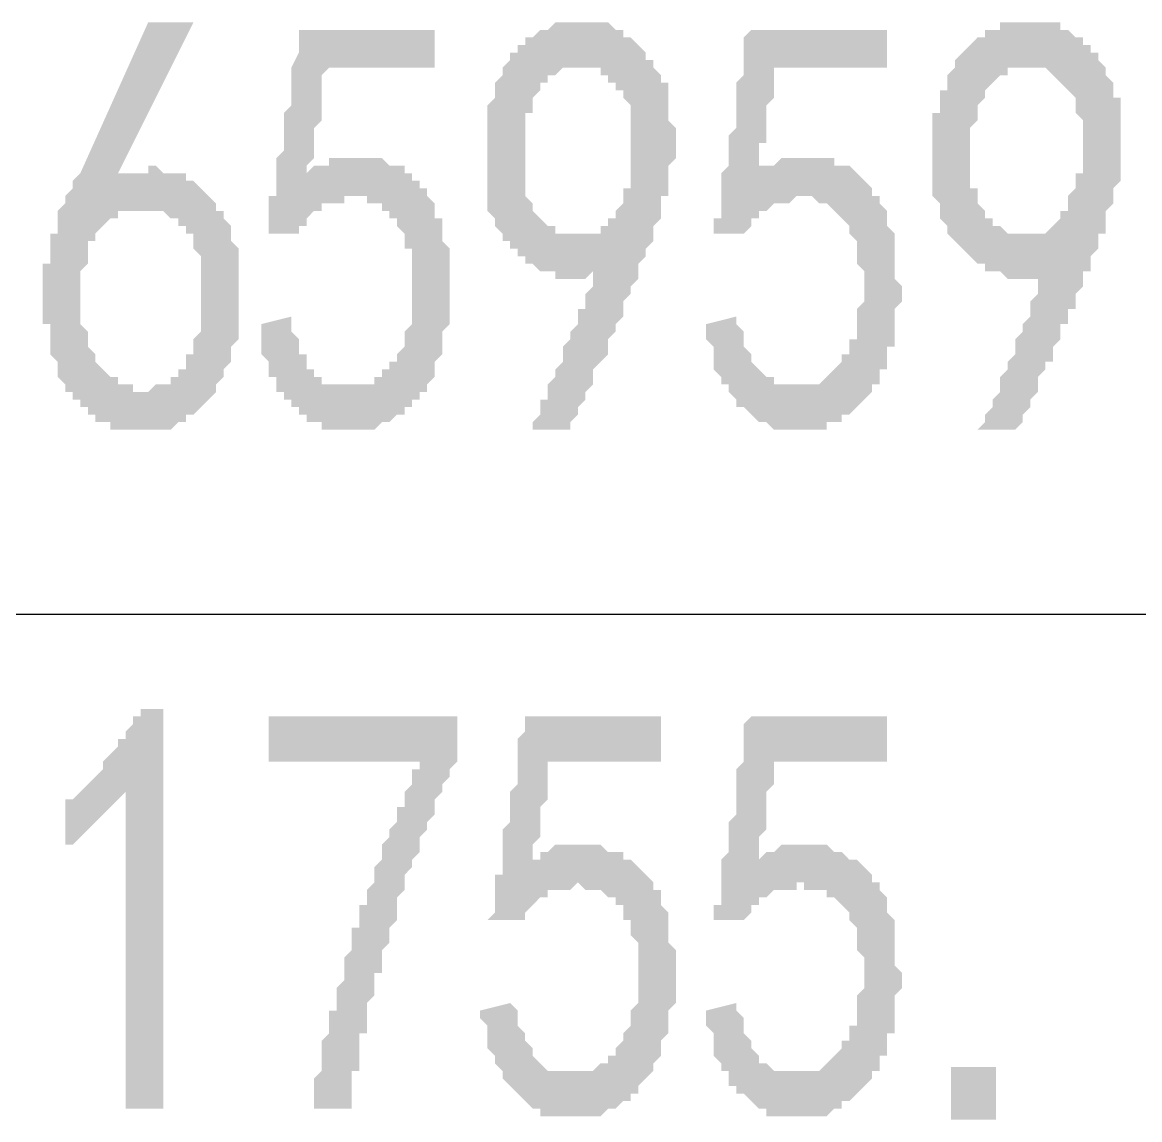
# Model space of a CAD drawing. Header units: millimetres. Extents: x 6156 to 7119, y 3162 to 3647.
# Drawn here: x 6901.61 to 6911.02, y 3494.99 to 3504.23 of the extents above; entities that cross this region are included whole.
import ezdxf

# ---------------------------------------------------------------- set-up
doc = ezdxf.new("R2010")
doc.units = ezdxf.units.MM
doc.layers.add('图层1', color=7, linetype='Continuous')

msp = doc.modelspace()

# ---------------------------------------------------------------- hatches: boundary and pattern name
at = {"layer": '图层1', "transparency": 33554559}
h = msp.add_hatch(color=256, dxfattribs=at)
h.paths.add_polyline_path([(6901.7792, 3502.0033), (6901.7792, 3502.0668), (6901.7792, 3502.1303), (6901.7792, 3502.1938), (6901.8427, 3502.1938), (6901.8427, 3502.2573), (6901.8427, 3502.3208), (6901.8427, 3502.3843), (6901.8427, 3502.3843), (6901.8427, 3502.4478), (6901.9062, 3502.4478), (6901.9062, 3502.5113), (6901.9062, 3502.5748), (6901.9062, 3502.5748), (6901.9062, 3502.6383), (6901.9696, 3502.7018), (6901.9696, 3502.7018), (6901.9696, 3502.7653), (6902.0331, 3502.8288), (6902.0331, 3502.8922), (6902.0331, 3502.8922), (6902.0966, 3502.9557), (6902.0966, 3502.9557), (6902.6681, 3504.2257), (6903.0491, 3504.2257), (6902.4141, 3502.9557), (6902.4141, 3502.9557), (6902.4776, 3502.9557), (6902.5411, 3502.9557), (6902.5411, 3502.9557), (6902.6046, 3502.9557), (6902.6681, 3502.9557), (6902.6681, 3503.0192), (6902.7316, 3503.0192), (6902.7316, 3503.0192), (6902.7951, 3502.9557), (6902.8586, 3502.9557), (6902.8586, 3502.9557), (6902.9221, 3502.9557), (6902.9221, 3502.9557), (6902.9856, 3502.9557), (6902.9856, 3502.8922), (6902.9856, 3502.8922), (6903.0491, 3502.8922), (6903.0491, 3502.8922), (6903.1126, 3502.8288), (6903.1126, 3502.8288), (6903.1761, 3502.7653), (6903.1761, 3502.7653), (6903.2396, 3502.7018), (6903.2396, 3502.6383), (6903.3031, 3502.6383), (6903.3031, 3502.5748), (6903.3031, 3502.5748), (6903.3666, 3502.5113), (6903.3666, 3502.5113), (6903.3666, 3502.4478), (6903.3666, 3502.3843), (6903.3666, 3502.3843), (6903.4301, 3502.3208), (6903.4301, 3502.2573), (6903.4301, 3502.1938), (6903.4301, 3502.1938), (6903.4301, 3502.1303), (6903.4301, 3502.0668), (6903.4301, 3502.0033), (6903.4301, 3502.0033), (6903.4301, 3501.9398), (6903.4301, 3501.8763), (6903.4301, 3501.8763), (6903.4301, 3501.8128), (6903.4301, 3501.7493), (6903.4301, 3501.6858), (6903.4301, 3501.6858), (6903.4301, 3501.6223), (6903.4301, 3501.5588), (6903.3666, 3501.4953), (6903.3666, 3501.4953), (6903.3666, 3501.4318), (6903.3666, 3501.3683), (6903.3666, 3501.3683), (6903.3031, 3501.3048), (6903.3031, 3501.2414), (6903.3031, 3501.2414), (6903.2396, 3501.1779), (6903.2396, 3501.1144), (6903.2396, 3501.1144), (6903.1761, 3501.0509), (6903.1761, 3501.0509), (6903.1761, 3501.0509), (6903.1126, 3500.9874), (6903.1126, 3500.9874), (6903.0491, 3500.9239), (6903.0491, 3500.9239), (6902.9856, 3500.9239), (6902.9856, 3500.8604), (6902.9221, 3500.8604), (6902.9221, 3500.8604), (6902.8586, 3500.7969), (6902.8586, 3500.7969), (6902.7951, 3500.7969), (6902.7316, 3500.7969), (6902.7316, 3500.7969), (6902.6681, 3500.7969), (6902.6046, 3500.7969), (6902.6046, 3500.7969), (6902.5411, 3500.7969), (6902.5411, 3500.7969), (6902.4776, 3500.7969), (6902.4141, 3500.7969), (6902.4141, 3500.7969), (6902.3506, 3500.7969), (6902.3506, 3500.8604), (6902.2871, 3500.8604), (6902.2871, 3500.8604), (6902.2236, 3500.8604), (6902.2236, 3500.9239), (6902.1601, 3500.9239), (6902.1601, 3500.9239), (6902.1601, 3500.9874), (6902.0966, 3500.9874), (6902.0966, 3501.0509), (6902.0331, 3501.0509), (6902.0331, 3501.1144), (6901.9696, 3501.1144), (6901.9696, 3501.1779), (6901.9696, 3501.1779), (6901.9062, 3501.2414), (6901.9062, 3501.3048), (6901.9062, 3501.3048), (6901.9062, 3501.3683), (6901.8427, 3501.4318), (6901.8427, 3501.4953), (6901.8427, 3501.4953), (6901.8427, 3501.5588), (6901.8427, 3501.6223), (6901.8427, 3501.6858), (6901.7792, 3501.6858), (6901.7792, 3501.7493), (6901.7792, 3501.8128), (6901.7792, 3501.8763), (6901.7792, 3501.8763), (6901.7792, 3501.9398), (6901.7792, 3502.0033), (6901.7792, 3502.0033)], flags=0)
h.paths.add_polyline_path([(6902.2236, 3501.3683), (6902.2871, 3501.3048), (6902.2871, 3501.3048), (6902.3506, 3501.2414), (6902.3506, 3501.2414), (6902.4141, 3501.2414), (6902.4141, 3501.1779), (6902.4776, 3501.1779), (6902.4776, 3501.1779), (6902.5411, 3501.1779), (6902.5411, 3501.1144), (6902.6046, 3501.1144), (6902.6681, 3501.1144), (6902.6681, 3501.1144), (6902.7316, 3501.1779), (6902.7316, 3501.1779), (6902.7951, 3501.1779), (6902.7951, 3501.1779), (6902.8586, 3501.1779), (6902.8586, 3501.2414), (6902.9221, 3501.2414), (6902.9221, 3501.3048), (6902.9856, 3501.3048), (6902.9856, 3501.3683), (6902.9856, 3501.3683), (6902.9856, 3501.4318), (6903.0491, 3501.4318), (6903.0491, 3501.4953), (6903.0491, 3501.4953), (6903.0491, 3501.5588), (6903.1126, 3501.6223), (6903.1126, 3501.6858), (6903.1126, 3501.6858), (6903.1126, 3501.7493), (6903.1126, 3501.8128), (6903.1126, 3501.8763), (6903.1126, 3501.9398), (6903.1126, 3501.9398), (6903.1126, 3502.0033), (6903.1126, 3502.0668), (6903.1126, 3502.1303), (6903.1126, 3502.1938), (6903.1126, 3502.2573), (6903.1126, 3502.2573), (6903.0491, 3502.3208), (6903.0491, 3502.3843), (6903.0491, 3502.3843), (6903.0491, 3502.4478), (6902.9856, 3502.4478), (6902.9856, 3502.5113), (6902.9221, 3502.5113), (6902.9221, 3502.5113), (6902.9221, 3502.5748), (6902.8586, 3502.5748), (6902.8586, 3502.5748), (6902.7951, 3502.6383), (6902.7951, 3502.6383), (6902.7316, 3502.6383), (6902.7316, 3502.6383), (6902.6681, 3502.6383), (6902.6046, 3502.6383), (6902.6046, 3502.6383), (6902.5411, 3502.6383), (6902.5411, 3502.6383), (6902.4776, 3502.6383), (6902.4776, 3502.6383), (6902.4141, 3502.6383), (6902.4141, 3502.5748), (6902.3506, 3502.5748), (6902.3506, 3502.5748), (6902.2871, 3502.5113), (6902.2871, 3502.5113), (6902.2236, 3502.4478), (6902.2236, 3502.4478), (6902.2236, 3502.3843), (6902.1601, 3502.3843), (6902.1601, 3502.3208), (6902.1601, 3502.2573), (6902.1601, 3502.1938), (6902.1601, 3502.1938), (6902.0966, 3502.1303), (6902.0966, 3502.0668), (6902.0966, 3502.0033), (6902.0966, 3502.0033), (6902.0966, 3501.9398), (6902.0966, 3501.8763), (6902.0966, 3501.8128), (6902.0966, 3501.8128), (6902.0966, 3501.7493), (6902.0966, 3501.7493), (6902.0966, 3501.6858), (6902.1601, 3501.6223), (6902.1601, 3501.5588), (6902.1601, 3501.5588), (6902.1601, 3501.4953), (6902.2236, 3501.4318), (6902.2236, 3501.4318), (6902.2236, 3501.3683), (6902.2236, 3501.3683)], flags=0)
h = msp.add_hatch(color=256, dxfattribs=at)
h.paths.add_polyline_path([(6905.9066, 3500.7968), (6905.9066, 3500.8603), (6905.9066, 3500.8603), (6905.97, 3500.9238), (6905.97, 3500.9873), (6905.97, 3501.0508), (6906.0335, 3501.0508), (6906.0335, 3501.1143), (6906.0335, 3501.1778), (6906.097, 3501.2413), (6906.097, 3501.2413), (6906.097, 3501.3048), (6906.1605, 3501.3683), (6906.1605, 3501.3683), (6906.1605, 3501.4318), (6906.1605, 3501.4953), (6906.224, 3501.5588), (6906.224, 3501.5588), (6906.224, 3501.6223), (6906.2875, 3501.6858), (6906.2875, 3501.6858), (6906.2875, 3501.7493), (6906.2875, 3501.8128), (6906.351, 3501.8128), (6906.351, 3501.8762), (6906.351, 3501.9397), (6906.351, 3501.9397), (6906.4145, 3502.0032), (6906.4145, 3502.0032), (6906.4145, 3502.0667), (6906.4145, 3502.1302), (6906.351, 3502.0667), (6906.351, 3502.0667), (6906.2875, 3502.0667), (6906.2875, 3502.0667), (6906.224, 3502.0667), (6906.1605, 3502.0667), (6906.1605, 3502.0667), (6906.097, 3502.0667), (6906.097, 3502.1302), (6906.0335, 3502.1302), (6906.0335, 3502.1302), (6905.97, 3502.1302), (6905.97, 3502.1302), (6905.9066, 3502.1937), (6905.9066, 3502.1937), (6905.8431, 3502.1937), (6905.8431, 3502.2572), (6905.8431, 3502.2572), (6905.7796, 3502.2572), (6905.7796, 3502.3207), (6905.7161, 3502.3207), (6905.7161, 3502.3842), (6905.6526, 3502.3842), (6905.6526, 3502.4477), (6905.6526, 3502.4477), (6905.5891, 3502.5112), (6905.5891, 3502.5747), (6905.5891, 3502.5747), (6905.5256, 3502.6382), (6905.5256, 3502.7017), (6905.5256, 3502.7017), (6905.5256, 3502.7652), (6905.5256, 3502.7652), (6905.5256, 3502.8287), (6905.5256, 3502.8922), (6905.5256, 3502.9557), (6905.5256, 3503.0192), (6905.5256, 3503.0827), (6905.5256, 3503.0827), (6905.5256, 3503.1462), (6905.5256, 3503.2097), (6905.5256, 3503.2732), (6905.5256, 3503.2732), (6905.5256, 3503.3367), (6905.5256, 3503.4002), (6905.5256, 3503.4636), (6905.5256, 3503.4636), (6905.5256, 3503.4636), (6905.5256, 3503.5271), (6905.5891, 3503.5906), (6905.5891, 3503.6541), (6905.5891, 3503.6541), (6905.5891, 3503.7176), (6905.6526, 3503.7811), (6905.6526, 3503.7811), (6905.6526, 3503.8446), (6905.7161, 3503.9081), (6905.7161, 3503.9081), (6905.7161, 3503.9716), (6905.7796, 3503.9716), (6905.7796, 3504.0351), (6905.8431, 3504.0351), (6905.8431, 3504.0986), (6905.9066, 3504.0986), (6905.9066, 3504.0986), (6905.97, 3504.1621), (6905.97, 3504.1621), (6906.0335, 3504.1621), (6906.0335, 3504.1621), (6906.097, 3504.2256), (6906.097, 3504.2256), (6906.1605, 3504.2256), (6906.224, 3504.2256), (6906.224, 3504.2256), (6906.2875, 3504.2256), (6906.2875, 3504.2256), (6906.351, 3504.2256), (6906.351, 3504.2256), (6906.4145, 3504.2256), (6906.4145, 3504.2256), (6906.478, 3504.2256), (6906.5415, 3504.2256), (6906.5415, 3504.2256), (6906.605, 3504.1621), (6906.605, 3504.1621), (6906.6685, 3504.1621), (6906.6685, 3504.0986), (6906.732, 3504.0986), (6906.732, 3504.0986), (6906.7955, 3504.0351), (6906.7955, 3504.0351), (6906.859, 3503.9716), (6906.859, 3503.9716), (6906.859, 3503.9081), (6906.9225, 3503.9081), (6906.9225, 3503.8446), (6906.986, 3503.7811), (6906.986, 3503.7811), (6906.986, 3503.7176), (6907.0495, 3503.7176), (6907.0495, 3503.6541), (6907.0495, 3503.5906), (6907.0495, 3503.5906), (6907.0495, 3503.5271), (6907.0495, 3503.4636), (6907.0495, 3503.4636), (6907.0495, 3503.4002), (6907.113, 3503.3367), (6907.113, 3503.2732), (6907.113, 3503.2097), (6907.113, 3503.2097), (6907.113, 3503.1462), (6907.113, 3503.0827), (6907.113, 3503.0827), (6907.0495, 3503.0192), (6907.0495, 3502.9557), (6907.0495, 3502.9557), (6907.0495, 3502.8922), (6907.0495, 3502.8287), (6907.0495, 3502.7652), (6906.986, 3502.7652), (6906.986, 3502.7017), (6906.986, 3502.6382), (6906.986, 3502.5747), (6906.9225, 3502.5112), (6906.9225, 3502.5112), (6906.9225, 3502.4477), (6906.9225, 3502.4477), (6906.9225, 3502.4477), (6906.9225, 3502.3842), (6906.9225, 3502.3842), (6906.859, 3502.3207), (6906.859, 3502.3207), (6906.859, 3502.3207), (6906.859, 3502.2572), (6906.859, 3502.2572), (6906.7955, 3502.1937), (6906.7955, 3502.1302), (6906.7955, 3502.1302), (6906.7955, 3502.0667), (6906.7955, 3502.0667), (6906.732, 3502.0032), (6906.732, 3501.9397), (6906.732, 3501.9397), (6906.6685, 3501.8762), (6906.6685, 3501.8128), (6906.6685, 3501.8128), (6906.6685, 3501.7493), (6906.605, 3501.6858), (6906.605, 3501.6858), (6906.605, 3501.6223), (6906.5415, 3501.5588), (6906.5415, 3501.4953), (6906.5415, 3501.4318), (6906.478, 3501.3683), (6906.478, 3501.3683), (6906.4145, 3501.3048), (6906.4145, 3501.2413), (6906.4145, 3501.1778), (6906.351, 3501.1143), (6906.351, 3501.0508), (6906.2875, 3500.9873), (6906.2875, 3500.9238), (6906.224, 3500.8603), (6906.224, 3500.7968), (6906.224, 3500.7968)], flags=0)
h.paths.add_polyline_path([(6905.8431, 3503.0192), (6905.8431, 3502.9557), (6905.8431, 3502.8922), (6905.8431, 3502.8287), (6905.8431, 3502.8287), (6905.8431, 3502.7652), (6905.9066, 3502.7017), (6905.9066, 3502.7017), (6905.9066, 3502.6382), (6905.97, 3502.5747), (6905.97, 3502.5747), (6906.0335, 3502.5112), (6906.0335, 3502.5112), (6906.097, 3502.5112), (6906.097, 3502.4477), (6906.1605, 3502.4477), (6906.1605, 3502.4477), (6906.224, 3502.4477), (6906.224, 3502.4477), (6906.2875, 3502.4477), (6906.2875, 3502.4477), (6906.2875, 3502.4477), (6906.351, 3502.4477), (6906.4145, 3502.4477), (6906.4145, 3502.4477), (6906.478, 3502.4477), (6906.478, 3502.5112), (6906.5415, 3502.5112), (6906.5415, 3502.5112), (6906.5415, 3502.5747), (6906.605, 3502.5747), (6906.605, 3502.6382), (6906.605, 3502.6382), (6906.6685, 3502.7017), (6906.6685, 3502.7652), (6906.6685, 3502.8287), (6906.732, 3502.8287), (6906.732, 3502.8922), (6906.732, 3502.9557), (6906.732, 3502.9557), (6906.732, 3503.0192), (6906.732, 3503.0827), (6906.732, 3503.1462), (6906.732, 3503.2097), (6906.732, 3503.2097), (6906.732, 3503.2732), (6906.732, 3503.3367), (6906.732, 3503.3367), (6906.732, 3503.4002), (6906.732, 3503.4002), (6906.732, 3503.4636), (6906.732, 3503.5271), (6906.6685, 3503.5906), (6906.6685, 3503.5906), (6906.6685, 3503.6541), (6906.605, 3503.6541), (6906.605, 3503.7176), (6906.605, 3503.7176), (6906.5415, 3503.7176), (6906.5415, 3503.7811), (6906.478, 3503.7811), (6906.478, 3503.8446), (6906.4145, 3503.8446), (6906.4145, 3503.8446), (6906.351, 3503.8446), (6906.351, 3503.8446), (6906.351, 3503.8446), (6906.2875, 3503.8446), (6906.2875, 3503.8446), (6906.224, 3503.8446), (6906.1605, 3503.8446), (6906.1605, 3503.8446), (6906.097, 3503.7811), (6906.097, 3503.7811), (6906.097, 3503.7811), (6906.0335, 3503.7811), (6906.0335, 3503.7176), (6905.97, 3503.7176), (6905.97, 3503.6541), (6905.9066, 3503.5906), (6905.9066, 3503.5906), (6905.9066, 3503.5271), (6905.9066, 3503.4636), (6905.9066, 3503.4636), (6905.8431, 3503.4636), (6905.8431, 3503.4002), (6905.8431, 3503.3367), (6905.8431, 3503.2732), (6905.8431, 3503.2732), (6905.8431, 3503.2097), (6905.8431, 3503.1462), (6905.8431, 3503.0827), (6905.8431, 3503.0192), (6905.8431, 3503.0192), (6905.8431, 3503.0192)], flags=0)
h = msp.add_hatch(color=256, dxfattribs=at)
h.paths.add_polyline_path([(6909.6529, 3500.7968), (6909.7164, 3500.8603), (6909.7164, 3500.8603), (6909.7164, 3500.9238), (6909.7799, 3500.9873), (6909.7799, 3501.0508), (6909.7799, 3501.0508), (6909.8434, 3501.1143), (6909.8434, 3501.1778), (6909.8434, 3501.2413), (6909.8434, 3501.2413), (6909.9069, 3501.3048), (6909.9069, 3501.3683), (6909.9069, 3501.3683), (6909.9704, 3501.4318), (6909.9704, 3501.4953), (6909.9704, 3501.5588), (6909.9704, 3501.5588), (6910.0339, 3501.6223), (6910.0339, 3501.6858), (6910.0339, 3501.6858), (6910.0974, 3501.7493), (6910.0974, 3501.8128), (6910.0974, 3501.8128), (6910.0974, 3501.8762), (6910.1609, 3501.9397), (6910.1609, 3501.9397), (6910.1609, 3502.0032), (6910.1609, 3502.0032), (6910.1609, 3502.0667), (6910.2244, 3502.1302), (6910.1609, 3502.0667), (6910.0974, 3502.0667), (6910.0974, 3502.0667), (6910.0339, 3502.0667), (6909.9704, 3502.0667), (6909.9704, 3502.0667), (6909.9069, 3502.0667), (6909.9069, 3502.0667), (6909.8434, 3502.1302), (6909.8434, 3502.1302), (6909.7799, 3502.1302), (6909.7164, 3502.1302), (6909.7164, 3502.1302), (6909.7164, 3502.1937), (6909.6529, 3502.1937), (6909.6529, 3502.1937), (6909.5894, 3502.2572), (6909.5894, 3502.2572), (6909.5894, 3502.2572), (6909.5259, 3502.3207), (6909.5259, 3502.3207), (6909.4624, 3502.3842), (6909.4624, 3502.3842), (6909.3989, 3502.4477), (6909.3989, 3502.4477), (6909.3989, 3502.5112), (6909.3354, 3502.5747), (6909.3354, 3502.5747), (6909.3354, 3502.6382), (6909.3354, 3502.7017), (6909.3354, 3502.7017), (6909.2719, 3502.7652), (6909.2719, 3502.7652), (6909.2719, 3502.8287), (6909.2719, 3502.8922), (6909.2719, 3502.9557), (6909.2719, 3503.0192), (6909.2719, 3503.0827), (6909.2719, 3503.0827), (6909.2719, 3503.1462), (6909.2719, 3503.2097), (6909.2719, 3503.2732), (6909.2719, 3503.2732), (6909.2719, 3503.3367), (6909.2719, 3503.4002), (6909.2719, 3503.4636), (6909.2719, 3503.4636), (6909.3354, 3503.4636), (6909.3354, 3503.5271), (6909.3354, 3503.5906), (6909.3354, 3503.6541), (6909.3989, 3503.6541), (6909.3989, 3503.7176), (6909.3989, 3503.7811), (6909.3989, 3503.7811), (6909.4624, 3503.8446), (6909.4624, 3503.9081), (6909.4624, 3503.9081), (6909.5259, 3503.9716), (6909.5259, 3503.9716), (6909.5894, 3504.0351), (6909.5894, 3504.0351), (6909.6529, 3504.0986), (6909.6529, 3504.0986), (6909.7164, 3504.0986), (6909.7164, 3504.1621), (6909.7799, 3504.1621), (6909.7799, 3504.1621), (6909.8434, 3504.1621), (6909.8434, 3504.2256), (6909.9069, 3504.2256), (6909.9704, 3504.2256), (6909.9704, 3504.2256), (6910.0339, 3504.2256), (6910.0339, 3504.2256), (6910.0974, 3504.2256), (6910.0974, 3504.2256), (6910.1609, 3504.2256), (6910.1609, 3504.2256), (6910.2244, 3504.2256), (6910.2244, 3504.2256), (6910.2879, 3504.2256), (6910.3514, 3504.2256), (6910.3514, 3504.1621), (6910.4149, 3504.1621), (6910.4149, 3504.1621), (6910.4784, 3504.0986), (6910.4784, 3504.0986), (6910.5419, 3504.0986), (6910.5419, 3504.0351), (6910.6054, 3504.0351), (6910.6054, 3503.9716), (6910.6689, 3503.9716), (6910.6689, 3503.9081), (6910.6689, 3503.9081), (6910.7324, 3503.8446), (6910.7324, 3503.7811), (6910.7324, 3503.7811), (6910.7959, 3503.7176), (6910.7959, 3503.7176), (6910.7959, 3503.6541), (6910.7959, 3503.5906), (6910.8593, 3503.5906), (6910.8593, 3503.5271), (6910.8593, 3503.4636), (6910.8593, 3503.4636), (6910.8593, 3503.4002), (6910.8593, 3503.3367), (6910.8593, 3503.2732), (6910.8593, 3503.2097), (6910.8593, 3503.2097), (6910.8593, 3503.1462), (6910.8593, 3503.0827), (6910.8593, 3503.0827), (6910.8593, 3503.0192), (6910.8593, 3502.9557), (6910.8593, 3502.9557), (6910.8593, 3502.8922), (6910.7959, 3502.8287), (6910.7959, 3502.7652), (6910.7959, 3502.7652), (6910.7959, 3502.7017), (6910.7324, 3502.6382), (6910.7324, 3502.5747), (6910.7324, 3502.5112), (6910.7324, 3502.5112), (6910.7324, 3502.4477), (6910.6689, 3502.4477), (6910.6689, 3502.4477), (6910.6689, 3502.3842), (6910.6689, 3502.3842), (6910.6689, 3502.3207), (6910.6689, 3502.3207), (6910.6689, 3502.3207), (6910.6054, 3502.2572), (6910.6054, 3502.2572), (6910.6054, 3502.1937), (6910.6054, 3502.1302), (6910.5419, 3502.1302), (6910.5419, 3502.0667), (6910.5419, 3502.0667), (6910.5419, 3502.0032), (6910.4784, 3501.9397), (6910.4784, 3501.9397), (6910.4784, 3501.8762), (6910.4784, 3501.8128), (6910.4149, 3501.8128), (6910.4149, 3501.7493), (6910.4149, 3501.6858), (6910.3514, 3501.6858), (6910.3514, 3501.6223), (6910.3514, 3501.5588), (6910.2879, 3501.4953), (6910.2879, 3501.4318), (6910.2879, 3501.3683), (6910.2244, 3501.3683), (6910.2244, 3501.3048), (6910.1609, 3501.2413), (6910.1609, 3501.1778), (6910.1609, 3501.1143), (6910.0974, 3501.0508), (6910.0974, 3500.9873), (6910.0339, 3500.9238), (6910.0339, 3500.8603), (6909.9704, 3500.7968), (6909.9704, 3500.7968)], flags=0)
h.paths.add_polyline_path([(6909.5894, 3503.0192), (6909.5894, 3502.9557), (6909.5894, 3502.8922), (6909.5894, 3502.8287), (6909.6529, 3502.8287), (6909.6529, 3502.7652), (6909.6529, 3502.7017), (6909.6529, 3502.7017), (6909.7164, 3502.6382), (6909.7164, 3502.5747), (6909.7799, 3502.5747), (6909.7799, 3502.5112), (6909.8434, 3502.5112), (6909.8434, 3502.5112), (6909.9069, 3502.4477), (6909.9069, 3502.4477), (6909.9704, 3502.4477), (6909.9704, 3502.4477), (6910.0339, 3502.4477), (6910.0339, 3502.4477), (6910.0339, 3502.4477), (6910.0974, 3502.4477), (6910.1609, 3502.4477), (6910.1609, 3502.4477), (6910.2244, 3502.4477), (6910.2244, 3502.4477), (6910.2879, 3502.5112), (6910.2879, 3502.5112), (6910.2879, 3502.5112), (6910.3514, 3502.5747), (6910.3514, 3502.5747), (6910.3514, 3502.6382), (6910.4149, 3502.6382), (6910.4149, 3502.7017), (6910.4149, 3502.7652), (6910.4784, 3502.8287), (6910.4784, 3502.8287), (6910.4784, 3502.8922), (6910.4784, 3502.9557), (6910.5419, 3502.9557), (6910.5419, 3503.0192), (6910.5419, 3503.0827), (6910.5419, 3503.1462), (6910.5419, 3503.2097), (6910.5419, 3503.2097), (6910.5419, 3503.2732), (6910.5419, 3503.3367), (6910.5419, 3503.3367), (6910.5419, 3503.4002), (6910.5419, 3503.4002), (6910.4784, 3503.4636), (6910.4784, 3503.5271), (6910.4784, 3503.5906), (6910.4784, 3503.5906), (6910.4149, 3503.6541), (6910.4149, 3503.6541), (6910.3514, 3503.7176), (6910.3514, 3503.7176), (6910.3514, 3503.7176), (6910.2879, 3503.7811), (6910.2879, 3503.7811), (6910.2244, 3503.8446), (6910.2244, 3503.8446), (6910.1609, 3503.8446), (6910.1609, 3503.8446), (6910.0974, 3503.8446), (6910.0974, 3503.8446), (6910.0974, 3503.8446), (6910.0339, 3503.8446), (6909.9704, 3503.8446), (6909.9704, 3503.8446), (6909.9069, 3503.8446), (6909.9069, 3503.7811), (6909.8434, 3503.7811), (6909.8434, 3503.7811), (6909.8434, 3503.7811), (6909.7799, 3503.7176), (6909.7799, 3503.7176), (6909.7164, 3503.6541), (6909.7164, 3503.5906), (6909.7164, 3503.5906), (6909.6529, 3503.5271), (6909.6529, 3503.4636), (6909.6529, 3503.4636), (6909.6529, 3503.4636), (6909.6529, 3503.4002), (6909.5894, 3503.3367), (6909.5894, 3503.2732), (6909.5894, 3503.2732), (6909.5894, 3503.2097), (6909.5894, 3503.1462), (6909.5894, 3503.0827), (6909.5894, 3503.0192), (6909.5894, 3503.0192), (6909.5894, 3503.0192)], flags=0)
for points in [[(6903.8746, 3501.7493), (6903.8746, 3501.6858), (6903.8746, 3501.6223), (6903.8746, 3501.6223), (6903.9381, 3501.5588), (6903.9381, 3501.4953), (6903.9381, 3501.4318), (6904.0016, 3501.4318), (6904.0016, 3501.3683), (6904.0016, 3501.3048), (6904.0651, 3501.3048), (6904.0651, 3501.3048), (6904.0651, 3501.2414), (6904.1286, 3501.2414), (6904.1286, 3501.2414), (6904.1286, 3501.1779), (6904.1921, 3501.1779), (6904.1921, 3501.1779), (6904.2556, 3501.1779), (6904.3191, 3501.1779), (6904.3191, 3501.1779), (6904.3826, 3501.1779), (6904.3826, 3501.1779), (6904.4461, 3501.1779), (6904.5096, 3501.1779), (6904.5096, 3501.1779), (6904.573, 3501.1779), (6904.573, 3501.2414), (6904.6365, 3501.2414), (6904.6365, 3501.2414), (6904.6365, 3501.3048), (6904.7, 3501.3048), (6904.7, 3501.3683), (6904.7635, 3501.3683), (6904.7635, 3501.4318), (6904.7635, 3501.4318), (6904.827, 3501.4953), (6904.827, 3501.5588), (6904.827, 3501.5588), (6904.827, 3501.6223), (6904.827, 3501.6223), (6904.8905, 3501.6858), (6904.8905, 3501.7493), (6904.8905, 3501.7493), (6904.8905, 3501.8128), (6904.8905, 3501.8763), (6904.8905, 3501.9398), (6904.8905, 3502.0033), (6904.8905, 3502.0033), (6904.8905, 3502.0668), (6904.8905, 3502.1303), (6904.8905, 3502.1303), (6904.8905, 3502.1938), (6904.8905, 3502.2573), (6904.8905, 3502.3208), (6904.827, 3502.3208), (6904.827, 3502.3843), (6904.827, 3502.4478), (6904.827, 3502.4478), (6904.827, 3502.4478), (6904.7635, 3502.5113), (6904.7635, 3502.5748), (6904.7, 3502.5748), (6904.7, 3502.6383), (6904.6365, 3502.6383), (6904.6365, 3502.7018), (6904.573, 3502.7018), (6904.573, 3502.7018), (6904.573, 3502.7018), (6904.5096, 3502.7018), (6904.5096, 3502.7653), (6904.4461, 3502.7653), (6904.3826, 3502.7653), (6904.3826, 3502.7653), (6904.3191, 3502.7653), (6904.3191, 3502.7018), (6904.2556, 3502.7018), (6904.2556, 3502.7018), (6904.1921, 3502.7018), (6904.1286, 3502.7018), (6904.1286, 3502.6383), (6904.0651, 3502.6383), (6904.0651, 3502.6383), (6904.0016, 3502.5748), (6904.0016, 3502.5748), (6904.0016, 3502.5113), (6903.9381, 3502.5113), (6903.9381, 3502.4478), (6903.9381, 3502.4478), (6903.6841, 3502.4478), (6903.6841, 3502.5113), (6903.6841, 3502.5113), (6903.6841, 3502.5113), (6903.6841, 3502.5113), (6903.6841, 3502.5113), (6903.6841, 3502.5748), (6903.6841, 3502.5748), (6903.6841, 3502.6383), (6903.6841, 3502.6383), (6903.6841, 3502.6383), (6903.6841, 3502.7018), (6903.6841, 3502.7653), (6903.7476, 3502.7653), (6903.7476, 3502.8288), (6903.7476, 3502.8288), (6903.7476, 3502.8922), (6903.7476, 3502.9557), (6903.7476, 3503.0192), (6903.7476, 3503.0192), (6903.7476, 3503.0827), (6903.8111, 3503.1462), (6903.8111, 3503.2097), (6903.8111, 3503.2732), (6903.8111, 3503.3367), (6903.8111, 3503.4002), (6903.8111, 3503.4637), (6903.8746, 3503.5272), (6903.8746, 3503.6542), (6903.8746, 3503.7177), (6903.8746, 3503.7812), (6903.8746, 3503.8447), (6903.9381, 3503.9717), (6903.9381, 3504.0352), (6903.9381, 3504.0987), (6903.9381, 3504.1622), (6905.081, 3504.1622), (6905.081, 3503.8447), (6904.1921, 3503.8447), (6904.1286, 3503.7812), (6904.1286, 3503.7177), (6904.1286, 3503.6542), (6904.1286, 3503.5907), (6904.1286, 3503.5272), (6904.1286, 3503.4637), (6904.1286, 3503.4002), (6904.1286, 3503.4002), (6904.0651, 3503.3367), (6904.0651, 3503.2732), (6904.0651, 3503.2097), (6904.0651, 3503.2097), (6904.0651, 3503.1462), (6904.0651, 3503.0827), (6904.0651, 3503.0827), (6904.0016, 3503.0192), (6904.0016, 3502.9557), (6904.0016, 3502.9557), (6904.0651, 3503.0192), (6904.0651, 3503.0192), (6904.1286, 3503.0192), (6904.1921, 3503.0192), (6904.1921, 3503.0827), (6904.2556, 3503.0827), (6904.2556, 3503.0827), (6904.3191, 3503.0827), (6904.3191, 3503.0827), (6904.3826, 3503.0827), (6904.4461, 3503.0827), (6904.4461, 3503.0827), (6904.4461, 3503.0827), (6904.5096, 3503.0827), (6904.573, 3503.0827), (6904.573, 3503.0827), (6904.6365, 3503.0827), (6904.6365, 3503.0827), (6904.7, 3503.0192), (6904.7, 3503.0192), (6904.7635, 3503.0192), (6904.827, 3503.0192), (6904.827, 3503.0192), (6904.827, 3502.9557), (6904.8905, 3502.9557), (6904.8905, 3502.8922), (6904.954, 3502.8922), (6904.954, 3502.8288), (6905.0175, 3502.8288), (6905.0175, 3502.7653), (6905.0175, 3502.7653), (6905.081, 3502.7018), (6905.081, 3502.7018), (6905.081, 3502.6383), (6905.081, 3502.5748), (6905.1445, 3502.5748), (6905.1445, 3502.5113), (6905.1445, 3502.4478), (6905.1445, 3502.3843), (6905.1445, 3502.3843), (6905.208, 3502.3208), (6905.208, 3502.3208), (6905.208, 3502.2573), (6905.208, 3502.1938), (6905.208, 3502.1938), (6905.208, 3502.1303), (6905.208, 3502.0668), (6905.208, 3502.0033), (6905.208, 3502.0033), (6905.208, 3501.9398), (6905.208, 3501.8763), (6905.208, 3501.8763), (6905.208, 3501.8128), (6905.208, 3501.7493), (6905.208, 3501.6858), (6905.208, 3501.6858), (6905.1445, 3501.6223), (6905.1445, 3501.5588), (6905.1445, 3501.4953), (6905.1445, 3501.4953), (6905.1445, 3501.4318), (6905.081, 3501.3683), (6905.081, 3501.3048), (6905.081, 3501.3048), (6905.081, 3501.2414), (6905.0175, 3501.1779), (6905.0175, 3501.1779), (6905.0175, 3501.1144), (6904.954, 3501.1144), (6904.954, 3501.1144), (6904.954, 3501.0509), (6904.8905, 3501.0509), (6904.8905, 3500.9874), (6904.827, 3500.9874), (6904.827, 3500.9239), (6904.7635, 3500.9239), (6904.7635, 3500.9239), (6904.7, 3500.8604), (6904.7, 3500.8604), (6904.6365, 3500.8604), (6904.6365, 3500.8604), (6904.573, 3500.7969), (6904.573, 3500.7969), (6904.5096, 3500.7969), (6904.4461, 3500.7969), (6904.4461, 3500.7969), (6904.3826, 3500.7969), (6904.3826, 3500.7969), (6904.3191, 3500.7969), (6904.2556, 3500.7969), (6904.2556, 3500.7969), (6904.1921, 3500.7969), (6904.1921, 3500.7969), (6904.1286, 3500.7969), (6904.1286, 3500.8604), (6904.0651, 3500.8604), (6904.0651, 3500.8604), (6904.0016, 3500.8604), (6904.0016, 3500.9239), (6903.9381, 3500.9239), (6903.9381, 3500.9874), (6903.8746, 3500.9874), (6903.8746, 3500.9874), (6903.8746, 3501.0509), (6903.8111, 3501.0509), (6903.8111, 3501.1144), (6903.7476, 3501.1144), (6903.7476, 3501.1779), (6903.7476, 3501.1779), (6903.7476, 3501.2414), (6903.6841, 3501.2414), (6903.6841, 3501.3048), (6903.6841, 3501.3683), (6903.6206, 3501.4318), (6903.6206, 3501.4318), (6903.6206, 3501.4953), (6903.6206, 3501.5588), (6903.6206, 3501.6223), (6903.6206, 3501.6858)], [(6907.621, 3501.7493), (6907.621, 3501.6858), (6907.6845, 3501.6223), (6907.6845, 3501.6223), (6907.6845, 3501.5588), (6907.6845, 3501.4953), (6907.748, 3501.4318), (6907.748, 3501.4318), (6907.748, 3501.3683), (6907.8115, 3501.3048), (6907.8115, 3501.3048), (6907.8115, 3501.3048), (6907.8749, 3501.2414), (6907.8749, 3501.2414), (6907.9384, 3501.2414), (6907.9384, 3501.1779), (6907.9384, 3501.1779), (6908.0019, 3501.1779), (6908.0019, 3501.1779), (6908.0654, 3501.1779), (6908.1289, 3501.1779), (6908.1289, 3501.1779), (6908.1924, 3501.1779), (6908.1924, 3501.1779), (6908.2559, 3501.1779), (6908.3194, 3501.1779), (6908.3194, 3501.1779), (6908.3829, 3501.2414), (6908.3829, 3501.2414), (6908.3829, 3501.2414), (6908.4464, 3501.3048), (6908.4464, 3501.3048), (6908.5099, 3501.3683), (6908.5099, 3501.3683), (6908.5099, 3501.4318), (6908.5734, 3501.4318), (6908.5734, 3501.4953), (6908.5734, 3501.5588), (6908.6369, 3501.5588), (6908.6369, 3501.6223), (6908.6369, 3501.6223), (6908.6369, 3501.6858), (6908.6369, 3501.7493), (6908.6369, 3501.7493), (6908.6369, 3501.8128), (6908.7004, 3501.8763), (6908.7004, 3501.9398), (6908.7004, 3502.0033), (6908.7004, 3502.0033), (6908.7004, 3502.0668), (6908.7004, 3502.1303), (6908.7004, 3502.1303), (6908.6369, 3502.1938), (6908.6369, 3502.2573), (6908.6369, 3502.3208), (6908.6369, 3502.3208), (6908.6369, 3502.3843), (6908.5734, 3502.4478), (6908.5734, 3502.4478), (6908.5734, 3502.4478), (6908.5734, 3502.5113), (6908.5099, 3502.5748), (6908.5099, 3502.5748), (6908.4464, 3502.6383), (6908.4464, 3502.6383), (6908.3829, 3502.7018), (6908.3829, 3502.7018), (6908.3194, 3502.7018), (6908.3194, 3502.7018), (6908.3194, 3502.7018), (6908.2559, 3502.7653), (6908.1924, 3502.7653), (6908.1924, 3502.7653), (6908.1289, 3502.7653), (6908.1289, 3502.7653), (6908.0654, 3502.7018), (6908.0654, 3502.7018), (6908.0019, 3502.7018), (6907.9384, 3502.7018), (6907.9384, 3502.7018), (6907.8749, 3502.6383), (6907.8749, 3502.6383), (6907.8115, 3502.6383), (6907.8115, 3502.5748), (6907.748, 3502.5748), (6907.748, 3502.5113), (6907.748, 3502.5113), (6907.6845, 3502.4478), (6907.6845, 3502.4478), (6907.4305, 3502.4478), (6907.4305, 3502.5113), (6907.4305, 3502.5113), (6907.4305, 3502.5113), (6907.4305, 3502.5113), (6907.4305, 3502.5113), (6907.4305, 3502.5748), (6907.494, 3502.5748), (6907.494, 3502.6383), (6907.494, 3502.6383), (6907.494, 3502.6383), (6907.494, 3502.7018), (6907.494, 3502.7653), (6907.494, 3502.7653), (6907.494, 3502.8288), (6907.494, 3502.8288), (6907.494, 3502.8922), (6907.494, 3502.9557), (6907.5575, 3503.0192), (6907.5575, 3503.0192), (6907.5575, 3503.0827), (6907.5575, 3503.1462), (6907.5575, 3503.2097), (6907.5575, 3503.2732), (6907.621, 3503.3367), (6907.621, 3503.4002), (6907.621, 3503.4637), (6907.621, 3503.5272), (6907.621, 3503.6542), (6907.621, 3503.7177), (6907.6845, 3503.7812), (6907.6845, 3503.8447), (6907.6845, 3503.9717), (6907.6845, 3504.0352), (6907.6845, 3504.0987), (6907.748, 3504.1622), (6908.8909, 3504.1622), (6908.8909, 3503.8447), (6907.9384, 3503.8447), (6907.9384, 3503.7812), (6907.9384, 3503.7177), (6907.9384, 3503.6542), (6907.9384, 3503.5907), (6907.8749, 3503.5272), (6907.8749, 3503.4637), (6907.8749, 3503.4002), (6907.8749, 3503.4002), (6907.8749, 3503.3367), (6907.8749, 3503.2732), (6907.8749, 3503.2097), (6907.8115, 3503.2097), (6907.8115, 3503.1462), (6907.8115, 3503.0827), (6907.8115, 3503.0827), (6907.8115, 3503.0192), (6907.8115, 3502.9557), (6907.8115, 3502.9557), (6907.8115, 3503.0192), (6907.8749, 3503.0192), (6907.9384, 3503.0192), (6907.9384, 3503.0192), (6908.0019, 3503.0827), (6908.0019, 3503.0827), (6908.0654, 3503.0827), (6908.0654, 3503.0827), (6908.1289, 3503.0827), (6908.1289, 3503.0827), (6908.1924, 3503.0827), (6908.1924, 3503.0827), (6908.2559, 3503.0827), (6908.2559, 3503.0827), (6908.3194, 3503.0827), (6908.3829, 3503.0827), (6908.3829, 3503.0827), (6908.4464, 3503.0827), (6908.4464, 3503.0192), (6908.5099, 3503.0192), (6908.5099, 3503.0192), (6908.5734, 3503.0192), (6908.5734, 3503.0192), (6908.6369, 3502.9557), (6908.6369, 3502.9557), (6908.7004, 3502.8922), (6908.7004, 3502.8922), (6908.7639, 3502.8288), (6908.7639, 3502.8288), (6908.7639, 3502.7653), (6908.8274, 3502.7653), (6908.8274, 3502.7018), (6908.8274, 3502.7018), (6908.8909, 3502.6383), (6908.8909, 3502.5748), (6908.8909, 3502.5748), (6908.8909, 3502.5113), (6908.9544, 3502.4478), (6908.9544, 3502.3843), (6908.9544, 3502.3843), (6908.9544, 3502.3208), (6908.9544, 3502.3208), (6908.9544, 3502.2573), (6908.9544, 3502.1938), (6908.9544, 3502.1938), (6908.9544, 3502.1303), (6908.9544, 3502.0668), (6909.0179, 3502.0033), (6909.0179, 3502.0033), (6909.0179, 3501.9398), (6909.0179, 3501.8763), (6909.0179, 3501.8763), (6908.9544, 3501.8128), (6908.9544, 3501.7493), (6908.9544, 3501.6858), (6908.9544, 3501.6858), (6908.9544, 3501.6223), (6908.9544, 3501.5588), (6908.9544, 3501.4953), (6908.8909, 3501.4953), (6908.8909, 3501.4318), (6908.8909, 3501.3683), (6908.8909, 3501.3048), (6908.8274, 3501.3048), (6908.8274, 3501.2414), (6908.8274, 3501.1779), (6908.7639, 3501.1779), (6908.7639, 3501.1144), (6908.7639, 3501.1144), (6908.7639, 3501.1144), (6908.7004, 3501.0509), (6908.7004, 3501.0509), (6908.6369, 3500.9874), (6908.6369, 3500.9874), (6908.5734, 3500.9239), (6908.5734, 3500.9239), (6908.5099, 3500.9239), (6908.5099, 3500.8604), (6908.4464, 3500.8604), (6908.4464, 3500.8604), (6908.3829, 3500.8604), (6908.3829, 3500.7969), (6908.3194, 3500.7969), (6908.2559, 3500.7969), (6908.2559, 3500.7969), (6908.1924, 3500.7969), (6908.1924, 3500.7969), (6908.1289, 3500.7969), (6908.0654, 3500.7969), (6908.0654, 3500.7969), (6908.0019, 3500.7969), (6908.0019, 3500.7969), (6907.9384, 3500.7969), (6907.9384, 3500.7969), (6907.8749, 3500.8604), (6907.8749, 3500.8604), (6907.8115, 3500.8604), (6907.8115, 3500.8604), (6907.748, 3500.9239), (6907.748, 3500.9239), (6907.6845, 3500.9874), (6907.621, 3500.9874), (6907.621, 3500.9874), (6907.621, 3501.0509), (6907.621, 3501.0509), (6907.5575, 3501.1144), (6907.5575, 3501.1144), (6907.5575, 3501.1779), (6907.494, 3501.1779), (6907.494, 3501.2414), (6907.494, 3501.2414), (6907.4305, 3501.3048), (6907.4305, 3501.3683), (6907.4305, 3501.4318), (6907.4305, 3501.4318), (6907.4305, 3501.4953), (6907.367, 3501.5588), (6907.367, 3501.6223), (6907.367, 3501.6858)], [(6902.4776, 3497.7489), (6902.4776, 3497.7489), (6902.4141, 3497.6854), (6902.4141, 3497.6854), (6902.3506, 3497.6219), (6902.3506, 3497.6219), (6902.2871, 3497.5584), (6902.2871, 3497.5584), (6902.2871, 3497.5584), (6902.2237, 3497.4949), (6902.2237, 3497.4949), (6902.1602, 3497.4314), (6902.1602, 3497.4314), (6902.0967, 3497.3679), (6902.0967, 3497.3679), (6902.0332, 3497.3044), (6901.9697, 3497.3044), (6901.9697, 3497.3044), (6901.9697, 3497.6854), (6902.0332, 3497.6854), (6902.0332, 3497.6854), (6902.0967, 3497.7489), (6902.0967, 3497.7489), (6902.1602, 3497.8124), (6902.1602, 3497.8124), (6902.2237, 3497.8759), (6902.2237, 3497.8759), (6902.2871, 3497.9394), (6902.2871, 3498.0029), (6902.2871, 3498.0029), (6902.3506, 3498.0664), (6902.3506, 3498.0664), (6902.4141, 3498.1299), (6902.4141, 3498.1299), (6902.4141, 3498.1934), (6902.4776, 3498.1934), (6902.4776, 3498.2568), (6902.5411, 3498.3203), (6902.5411, 3498.3203), (6902.5411, 3498.3838), (6902.6046, 3498.3838), (6902.6046, 3498.4473), (6902.7951, 3498.4473), (6902.7951, 3495.082), (6902.4776, 3495.082)], [(6904.0651, 3495.082), (6904.0651, 3495.082), (6904.0651, 3495.1455), (6904.0651, 3495.209), (6904.0651, 3495.2724), (6904.0651, 3495.2724), (6904.0651, 3495.3359), (6904.1286, 3495.3994), (6904.1286, 3495.3994), (6904.1286, 3495.4629), (6904.1286, 3495.5264), (6904.1286, 3495.5899), (6904.1286, 3495.5899), (6904.1286, 3495.6534), (6904.1921, 3495.7169), (6904.1921, 3495.7804), (6904.1921, 3495.7804), (6904.1921, 3495.8439), (6904.1921, 3495.9074), (6904.2556, 3495.9074), (6904.2556, 3495.9709), (6904.2556, 3496.0344), (6904.2556, 3496.0979), (6904.2556, 3496.0979), (6904.3191, 3496.1614), (6904.3191, 3496.2249), (6904.3191, 3496.2884), (6904.3191, 3496.2884), (6904.3191, 3496.3519), (6904.3826, 3496.4154), (6904.3826, 3496.4154), (6904.3826, 3496.4789), (6904.3826, 3496.5424), (6904.3826, 3496.6059), (6904.4461, 3496.6059), (6904.4461, 3496.6694), (6904.4461, 3496.7329), (6904.4461, 3496.7964), (6904.5096, 3496.7964), (6904.5096, 3496.8598), (6904.5096, 3496.9233), (6904.5096, 3496.9233), (6904.5731, 3496.9868), (6904.5731, 3497.0503), (6904.5731, 3497.1138), (6904.5731, 3497.1138), (6904.6366, 3497.1773), (6904.6366, 3497.2408), (6904.6366, 3497.2408), (6904.6366, 3497.3043), (6904.7001, 3497.3678), (6904.7001, 3497.4313), (6904.7001, 3497.4313), (6904.7636, 3497.4948), (6904.7636, 3497.5583), (6904.7636, 3497.6218), (6904.8271, 3497.6218), (6904.8271, 3497.6853), (6904.8271, 3497.7488), (6904.8271, 3497.7488), (6904.8905, 3497.8123), (6904.8905, 3497.8758), (6904.8905, 3497.9393), (6904.954, 3497.9393), (6904.954, 3498.0028), (6904.954, 3498.0028), (6903.6841, 3498.0028), (6903.6841, 3498.3838), (6905.2715, 3498.3838), (6905.2715, 3498.0663), (6905.2715, 3498.0028), (6905.208, 3497.9393), (6905.208, 3497.9393), (6905.208, 3497.8758), (6905.1445, 3497.8123), (6905.1445, 3497.7488), (6905.1445, 3497.7488), (6905.081, 3497.6853), (6905.081, 3497.6218), (6905.081, 3497.5583), (6905.081, 3497.5583), (6905.0175, 3497.4948), (6905.0175, 3497.4313), (6905.0175, 3497.4313), (6904.954, 3497.3678), (6904.954, 3497.3043), (6904.954, 3497.2408), (6904.954, 3497.2408), (6904.8905, 3497.1773), (6904.8905, 3497.1138), (6904.8905, 3497.1138), (6904.8271, 3497.0503), (6904.8271, 3496.9868), (6904.8271, 3496.9233), (6904.8271, 3496.9233), (6904.7636, 3496.8598), (6904.7636, 3496.7964), (6904.7636, 3496.7329), (6904.7636, 3496.7329), (6904.7636, 3496.6694), (6904.7001, 3496.6059), (6904.7001, 3496.6059), (6904.7001, 3496.5424), (6904.7001, 3496.4789), (6904.6366, 3496.4154), (6904.6366, 3496.4154), (6904.6366, 3496.3519), (6904.6366, 3496.2884), (6904.6366, 3496.2249), (6904.5731, 3496.2249), (6904.5731, 3496.1614), (6904.5731, 3496.0979), (6904.5731, 3496.0979), (6904.5731, 3496.0344), (6904.5096, 3495.9709), (6904.5096, 3495.9074), (6904.5096, 3495.9074), (6904.5096, 3495.8439), (6904.5096, 3495.7804), (6904.5096, 3495.7169), (6904.4461, 3495.7169), (6904.4461, 3495.6534), (6904.4461, 3495.5899), (6904.4461, 3495.5899), (6904.4461, 3495.5264), (6904.4461, 3495.4629), (6904.4461, 3495.3994), (6904.3826, 3495.3994), (6904.3826, 3495.3359), (6904.3826, 3495.2724), (6904.3826, 3495.2724), (6904.3826, 3495.209), (6904.3826, 3495.1455), (6904.3826, 3495.082), (6904.3826, 3495.082), (6904.0651, 3495.082)], [(6905.716, 3495.9709), (6905.7795, 3495.9075), (6905.7795, 3495.844), (6905.7795, 3495.7805), (6905.7795, 3495.7805), (6905.843, 3495.717), (6905.843, 3495.6535), (6905.843, 3495.6535), (6905.9065, 3495.59), (6905.9065, 3495.5265), (6905.9065, 3495.5265), (6905.97, 3495.463), (6905.97, 3495.463), (6905.97, 3495.463), (6906.0335, 3495.3995), (6906.0335, 3495.3995), (6906.097, 3495.3995), (6906.097, 3495.3995), (6906.1605, 3495.3995), (6906.1605, 3495.3995), (6906.224, 3495.3995), (6906.2875, 3495.3995), (6906.2875, 3495.3995), (6906.351, 3495.3995), (6906.351, 3495.3995), (6906.4145, 3495.3995), (6906.4145, 3495.3995), (6906.478, 3495.463), (6906.478, 3495.463), (6906.5415, 3495.463), (6906.5415, 3495.5265), (6906.605, 3495.5265), (6906.605, 3495.59), (6906.605, 3495.59), (6906.6685, 3495.6535), (6906.6685, 3495.6535), (6906.6685, 3495.717), (6906.732, 3495.7805), (6906.732, 3495.7805), (6906.732, 3495.7805), (6906.732, 3495.844), (6906.732, 3495.9075), (6906.7955, 3495.9709), (6906.7955, 3495.9709), (6906.7955, 3496.0344), (6906.7955, 3496.0979), (6906.7955, 3496.1614), (6906.7955, 3496.1614), (6906.7955, 3496.2249), (6906.7955, 3496.2884), (6906.7955, 3496.2884), (6906.7955, 3496.3519), (6906.7955, 3496.4154), (6906.7955, 3496.4789), (6906.732, 3496.5424), (6906.732, 3496.5424), (6906.732, 3496.6059), (6906.732, 3496.6694), (6906.6685, 3496.6694), (6906.6685, 3496.6694), (6906.6685, 3496.7329), (6906.6685, 3496.7964), (6906.605, 3496.7964), (6906.605, 3496.8599), (6906.5415, 3496.8599), (6906.5415, 3496.8599), (6906.478, 3496.9234), (6906.478, 3496.9234), (6906.4145, 3496.9234), (6906.4145, 3496.9234), (6906.351, 3496.9234), (6906.351, 3496.9234), (6906.2875, 3496.9869), (6906.2875, 3496.9869), (6906.224, 3496.9234), (6906.1605, 3496.9234), (6906.1605, 3496.9234), (6906.097, 3496.9234), (6906.097, 3496.9234), (6906.0335, 3496.9234), (6906.0335, 3496.8599), (6905.97, 3496.8599), (6905.97, 3496.8599), (6905.9065, 3496.7964), (6905.9065, 3496.7964), (6905.843, 3496.7329), (6905.843, 3496.7329), (6905.843, 3496.6694), (6905.7795, 3496.6694), (6905.5256, 3496.6694), (6905.5256, 3496.6694), (6905.589, 3496.7329), (6905.589, 3496.7329), (6905.589, 3496.7329), (6905.589, 3496.7329), (6905.589, 3496.7964), (6905.589, 3496.7964), (6905.589, 3496.7964), (6905.589, 3496.8599), (6905.589, 3496.8599), (6905.589, 3496.9234), (6905.589, 3496.9234), (6905.589, 3496.9869), (6905.589, 3497.0504), (6905.6525, 3497.0504), (6905.6525, 3497.1139), (6905.6525, 3497.1774), (6905.6525, 3497.2409), (6905.6525, 3497.2409), (6905.6525, 3497.3044), (6905.6525, 3497.3679), (6905.6525, 3497.4314), (6905.716, 3497.4949), (6905.716, 3497.5583), (6905.716, 3497.6218), (6905.716, 3497.6853), (6905.716, 3497.7488), (6905.7795, 3497.8123), (6905.7795, 3497.9393), (6905.7795, 3498.0028), (6905.7795, 3498.0663), (6905.7795, 3498.1933), (6905.843, 3498.2568), (6905.843, 3498.3203), (6905.843, 3498.3838), (6906.986, 3498.3838), (6906.986, 3498.0028), (6906.0335, 3498.0028), (6906.0335, 3497.9393), (6906.0335, 3497.9393), (6906.0335, 3497.8758), (6906.0335, 3497.8123), (6906.0335, 3497.7488), (6906.0335, 3497.6853), (6905.97, 3497.6218), (6905.97, 3497.5583), (6905.97, 3497.5583), (6905.97, 3497.4949), (6905.97, 3497.4314), (6905.97, 3497.3679), (6905.97, 3497.3679), (6905.9065, 3497.3044), (6905.9065, 3497.2409), (6905.9065, 3497.2409), (6905.9065, 3497.1774), (6905.9065, 3497.1774), (6905.97, 3497.1774), (6905.97, 3497.2409), (6906.0335, 3497.2409), (6906.0335, 3497.2409), (6906.097, 3497.3044), (6906.1605, 3497.3044), (6906.1605, 3497.3044), (6906.224, 3497.3044), (6906.224, 3497.3044), (6906.2875, 3497.3044), (6906.2875, 3497.3044), (6906.351, 3497.3044), (6906.351, 3497.3044), (6906.4145, 3497.3044), (6906.4145, 3497.3044), (6906.478, 3497.3044), (6906.478, 3497.3044), (6906.5415, 3497.2409), (6906.605, 3497.2409), (6906.605, 3497.2409), (6906.6685, 3497.2409), (6906.6685, 3497.1774), (6906.6685, 3497.1774), (6906.732, 3497.1774), (6906.732, 3497.1774), (6906.7955, 3497.1139), (6906.7955, 3497.1139), (6906.859, 3497.0504), (6906.859, 3497.0504), (6906.9225, 3496.9869), (6906.9225, 3496.9869), (6906.9225, 3496.9234), (6906.986, 3496.9234), (6906.986, 3496.8599), (6906.986, 3496.7964), (6906.986, 3496.7964), (6907.0495, 3496.7329), (6907.0495, 3496.6694), (6907.0495, 3496.6059), (6907.0495, 3496.6059), (6907.0495, 3496.5424), (6907.0495, 3496.5424), (6907.0495, 3496.4789), (6907.113, 3496.4154), (6907.113, 3496.4154), (6907.113, 3496.3519), (6907.113, 3496.2884), (6907.113, 3496.2249), (6907.113, 3496.1614), (6907.113, 3496.1614), (6907.113, 3496.0979), (6907.113, 3496.0979), (6907.113, 3496.0344), (6907.113, 3495.9709), (6907.0495, 3495.9075), (6907.0495, 3495.9075), (6907.0495, 3495.844), (6907.0495, 3495.7805), (6907.0495, 3495.717), (6907.0495, 3495.717), (6906.986, 3495.6535), (6906.986, 3495.59), (6906.986, 3495.5265), (6906.986, 3495.5265), (6906.9225, 3495.463), (6906.9225, 3495.3995), (6906.9225, 3495.3995), (6906.859, 3495.336), (6906.859, 3495.336), (6906.859, 3495.336), (6906.7955, 3495.2725), (6906.7955, 3495.2725), (6906.7955, 3495.209), (6906.732, 3495.209), (6906.732, 3495.1455), (6906.6685, 3495.1455), (6906.6685, 3495.1455), (6906.605, 3495.082), (6906.5415, 3495.082), (6906.5415, 3495.082), (6906.478, 3495.0185), (6906.478, 3495.0185), (6906.4145, 3495.0185), (6906.4145, 3495.0185), (6906.351, 3495.0185), (6906.351, 3495.0185), (6906.2875, 3495.0185), (6906.224, 3495.0185), (6906.224, 3495.0185), (6906.1605, 3495.0185), (6906.1605, 3495.0185), (6906.097, 3495.0185), (6906.097, 3495.0185), (6906.0335, 3495.0185), (6905.97, 3495.0185), (6905.97, 3495.082), (6905.9065, 3495.082), (6905.9065, 3495.082), (6905.843, 3495.1455), (6905.843, 3495.1455), (6905.7795, 3495.209), (6905.7795, 3495.209), (6905.7795, 3495.209), (6905.716, 3495.2725), (6905.716, 3495.2725), (6905.716, 3495.2725), (6905.6525, 3495.336), (6905.6525, 3495.3995), (6905.6525, 3495.3995), (6905.589, 3495.463), (6905.589, 3495.463), (6905.589, 3495.5265), (6905.5256, 3495.59), (6905.5256, 3495.59), (6905.5256, 3495.6535), (6905.5256, 3495.717), (6905.5256, 3495.7805), (6905.4621, 3495.844), (6905.4621, 3495.9075)], [(6907.621, 3495.9709), (6907.621, 3495.9075), (6907.6845, 3495.844), (6907.6845, 3495.7805), (6907.6845, 3495.7805), (6907.6845, 3495.717), (6907.748, 3495.6535), (6907.748, 3495.6535), (6907.748, 3495.59), (6907.8115, 3495.5265), (6907.8115, 3495.5265), (6907.8115, 3495.463), (6907.8749, 3495.463), (6907.8749, 3495.463), (6907.9384, 3495.3995), (6907.9384, 3495.3995), (6907.9384, 3495.3995), (6908.0019, 3495.3995), (6908.0019, 3495.3995), (6908.0654, 3495.3995), (6908.1289, 3495.3995), (6908.1289, 3495.3995), (6908.1924, 3495.3995), (6908.1924, 3495.3995), (6908.2559, 3495.3995), (6908.3194, 3495.3995), (6908.3194, 3495.3995), (6908.3829, 3495.463), (6908.3829, 3495.463), (6908.3829, 3495.463), (6908.4464, 3495.5265), (6908.4464, 3495.5265), (6908.5099, 3495.59), (6908.5099, 3495.59), (6908.5099, 3495.6535), (6908.5734, 3495.6535), (6908.5734, 3495.717), (6908.5734, 3495.7805), (6908.6369, 3495.7805), (6908.6369, 3495.7805), (6908.6369, 3495.844), (6908.6369, 3495.9075), (6908.6369, 3495.9709), (6908.6369, 3495.9709), (6908.6369, 3496.0344), (6908.7004, 3496.0979), (6908.7004, 3496.1614), (6908.7004, 3496.1614), (6908.7004, 3496.2249), (6908.7004, 3496.2884), (6908.7004, 3496.2884), (6908.7004, 3496.3519), (6908.6369, 3496.4154), (6908.6369, 3496.4789), (6908.6369, 3496.5424), (6908.6369, 3496.5424), (6908.6369, 3496.6059), (6908.5734, 3496.6694), (6908.5734, 3496.6694), (6908.5734, 3496.6694), (6908.5734, 3496.7329), (6908.5099, 3496.7964), (6908.5099, 3496.7964), (6908.4464, 3496.8599), (6908.4464, 3496.8599), (6908.3829, 3496.8599), (6908.3829, 3496.9234), (6908.3194, 3496.9234), (6908.3194, 3496.9234), (6908.3194, 3496.9234), (6908.2559, 3496.9234), (6908.1924, 3496.9234), (6908.1924, 3496.9869), (6908.1289, 3496.9869), (6908.1289, 3496.9234), (6908.0654, 3496.9234), (6908.0654, 3496.9234), (6908.0019, 3496.9234), (6907.9384, 3496.9234), (6907.9384, 3496.9234), (6907.8749, 3496.8599), (6907.8749, 3496.8599), (6907.8115, 3496.8599), (6907.8115, 3496.7964), (6907.748, 3496.7964), (6907.748, 3496.7329), (6907.748, 3496.7329), (6907.6845, 3496.6694), (6907.6845, 3496.6694), (6907.4305, 3496.6694), (6907.4305, 3496.6694), (6907.4305, 3496.7329), (6907.4305, 3496.7329), (6907.4305, 3496.7329), (6907.4305, 3496.7329), (6907.4305, 3496.7964), (6907.494, 3496.7964), (6907.494, 3496.7964), (6907.494, 3496.8599), (6907.494, 3496.8599), (6907.494, 3496.9234), (6907.494, 3496.9234), (6907.494, 3496.9869), (6907.494, 3497.0504), (6907.494, 3497.0504), (6907.494, 3497.1139), (6907.494, 3497.1774), (6907.5575, 3497.2409), (6907.5575, 3497.2409), (6907.5575, 3497.3044), (6907.5575, 3497.3679), (6907.5575, 3497.4314), (6907.5575, 3497.4949), (6907.621, 3497.5583), (6907.621, 3497.6218), (6907.621, 3497.6853), (6907.621, 3497.7488), (6907.621, 3497.8123), (6907.621, 3497.9393), (6907.6845, 3498.0028), (6907.6845, 3498.0663), (6907.6845, 3498.1933), (6907.6845, 3498.2568), (6907.6845, 3498.3203), (6907.748, 3498.3838), (6908.8909, 3498.3838), (6908.8909, 3498.0028), (6907.9384, 3498.0028), (6907.9384, 3497.9393), (6907.9384, 3497.9393), (6907.9384, 3497.8758), (6907.9384, 3497.8123), (6907.8749, 3497.7488), (6907.8749, 3497.6853), (6907.8749, 3497.6218), (6907.8749, 3497.5583), (6907.8749, 3497.5583), (6907.8749, 3497.4949), (6907.8749, 3497.4314), (6907.8115, 3497.3679), (6907.8115, 3497.3679), (6907.8115, 3497.3044), (6907.8115, 3497.2409), (6907.8115, 3497.2409), (6907.8115, 3497.1774), (6907.8115, 3497.1774), (6907.8115, 3497.1774), (6907.8749, 3497.2409), (6907.9384, 3497.2409), (6907.9384, 3497.2409), (6908.0019, 3497.3044), (6908.0019, 3497.3044), (6908.0654, 3497.3044), (6908.0654, 3497.3044), (6908.1289, 3497.3044), (6908.1289, 3497.3044), (6908.1924, 3497.3044), (6908.1924, 3497.3044), (6908.2559, 3497.3044), (6908.2559, 3497.3044), (6908.3194, 3497.3044), (6908.3829, 3497.3044), (6908.3829, 3497.3044), (6908.4464, 3497.2409), (6908.4464, 3497.2409), (6908.5099, 3497.2409), (6908.5099, 3497.2409), (6908.5734, 3497.1774), (6908.5734, 3497.1774), (6908.6369, 3497.1774), (6908.6369, 3497.1774), (6908.7004, 3497.1139), (6908.7004, 3497.1139), (6908.7639, 3497.0504), (6908.7639, 3497.0504), (6908.7639, 3496.9869), (6908.8274, 3496.9869), (6908.8274, 3496.9234), (6908.8274, 3496.9234), (6908.8909, 3496.8599), (6908.8909, 3496.7964), (6908.8909, 3496.7964), (6908.8909, 3496.7329), (6908.9544, 3496.6694), (6908.9544, 3496.6059), (6908.9544, 3496.6059), (6908.9544, 3496.5424), (6908.9544, 3496.5424), (6908.9544, 3496.4789), (6908.9544, 3496.4154), (6908.9544, 3496.4154), (6908.9544, 3496.3519), (6908.9544, 3496.2884), (6909.0179, 3496.2249), (6909.0179, 3496.1614), (6909.0179, 3496.1614), (6909.0179, 3496.0979), (6909.0179, 3496.0979), (6908.9544, 3496.0344), (6908.9544, 3495.9709), (6908.9544, 3495.9075), (6908.9544, 3495.9075), (6908.9544, 3495.844), (6908.9544, 3495.7805), (6908.9544, 3495.717), (6908.8909, 3495.717), (6908.8909, 3495.6535), (6908.8909, 3495.59), (6908.8909, 3495.5265), (6908.8274, 3495.5265), (6908.8274, 3495.463), (6908.8274, 3495.3995), (6908.7639, 3495.3995), (6908.7639, 3495.336), (6908.7639, 3495.336), (6908.7639, 3495.336), (6908.7004, 3495.2725), (6908.7004, 3495.2725), (6908.6369, 3495.209), (6908.6369, 3495.209), (6908.5734, 3495.1455), (6908.5734, 3495.1455), (6908.5099, 3495.1455), (6908.5099, 3495.082), (6908.4464, 3495.082), (6908.4464, 3495.082), (6908.3829, 3495.0185), (6908.3829, 3495.0185), (6908.3194, 3495.0185), (6908.2559, 3495.0185), (6908.2559, 3495.0185), (6908.1924, 3495.0185), (6908.1924, 3495.0185), (6908.1289, 3495.0185), (6908.0654, 3495.0185), (6908.0654, 3495.0185), (6908.0019, 3495.0185), (6908.0019, 3495.0185), (6907.9384, 3495.0185), (6907.9384, 3495.0185), (6907.8749, 3495.0185), (6907.8749, 3495.082), (6907.8115, 3495.082), (6907.8115, 3495.082), (6907.748, 3495.1455), (6907.748, 3495.1455), (6907.6845, 3495.209), (6907.621, 3495.209), (6907.621, 3495.209), (6907.621, 3495.2725), (6907.621, 3495.2725), (6907.5575, 3495.2725), (6907.5575, 3495.336), (6907.5575, 3495.3995), (6907.494, 3495.3995), (6907.494, 3495.463), (6907.494, 3495.463), (6907.4305, 3495.5265), (6907.4305, 3495.59), (6907.4305, 3495.59), (6907.4305, 3495.6535), (6907.4305, 3495.717), (6907.367, 3495.7805), (6907.367, 3495.844), (6907.367, 3495.9075)]]:
    msp.add_hatch(color=256, dxfattribs=at).paths.add_polyline_path(points)

# ---------------------------------------------------------------- linework, layer by layer
at = {"layer": '图层1', "lineweight": -3}
msp.add_line((6893.9355, 3499.2436), (6923.6517, 3499.2436), dxfattribs=at)
at = {"layer": '图层1', "lineweight": -3, "transparency": 33554559}
msp.add_solid([(6909.8095, 3494.9894), (6909.4285, 3494.9894), (6909.8095, 3495.4338), (6909.4285, 3495.4338)], dxfattribs=at)

doc.saveas('drawing.dxf')
